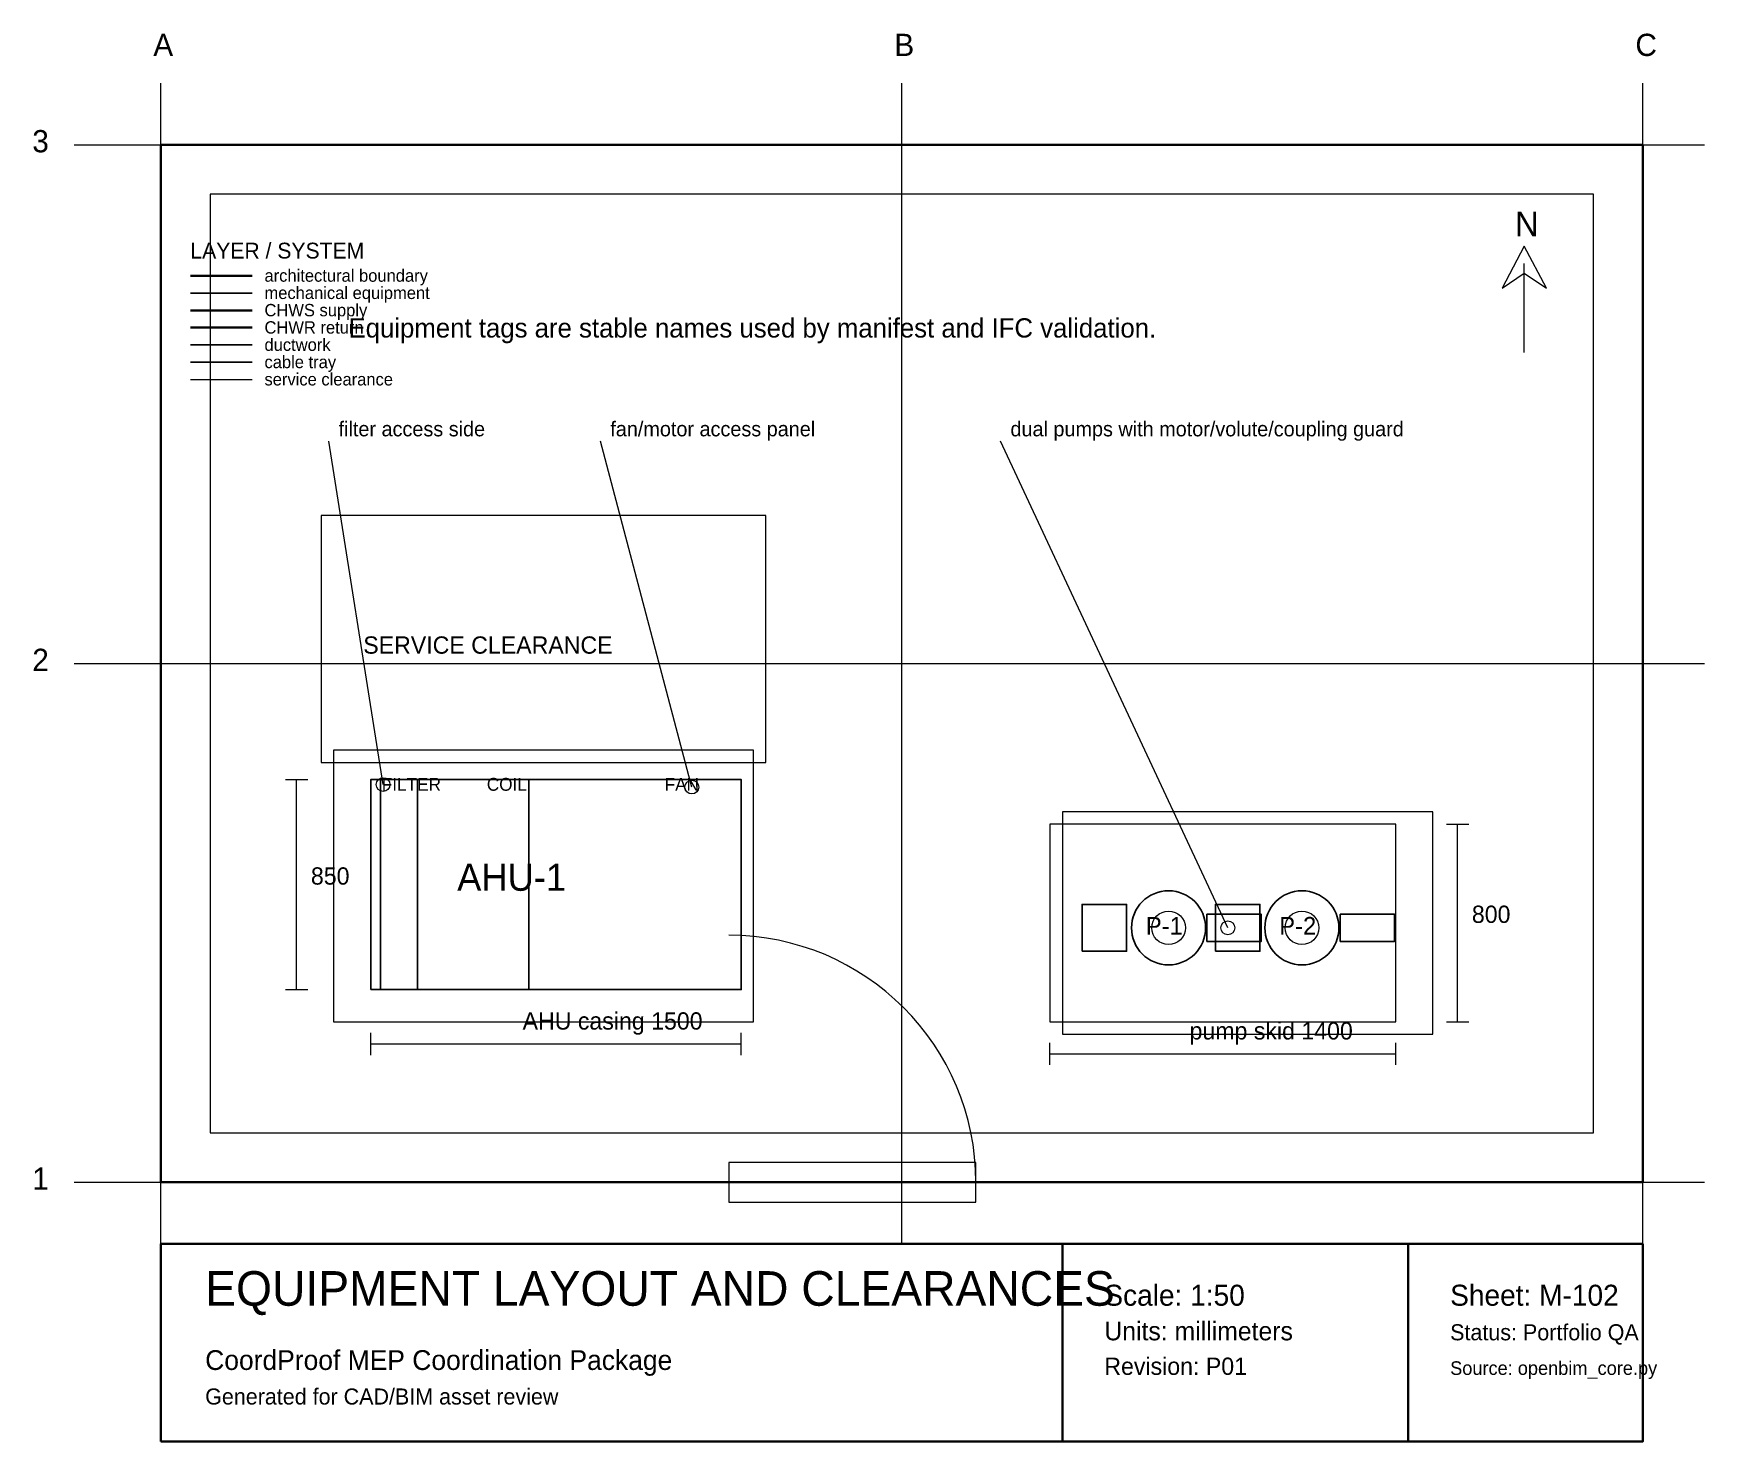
# Model space of a CAD drawing. Header units: millimetres. Extents: x -515 to 6250, y -1050 to 4651.
import ezdxf

# ---------------------------------------------------------------- set-up
doc = ezdxf.new("R2010")
doc.units = ezdxf.units.MM
for name, color, linetype, lineweight in [('A-DOOR', 3, 'Continuous', 18), ('A-SLAB', 8, 'Continuous', 13), ('A-WALL', 7, 'Continuous', 35), ('ANNOTATIONS', 7, 'Continuous', 18), ('CENTERLINES', 6, 'Continuous', 13), ('CLEARANCE', 96, 'Continuous', 13), ('DIMENSIONS', 1, 'Continuous', 18), ('E-CABLETRAY', 30, 'Continuous', 25), ('HIDDEN', 8, 'Continuous', 13), ('M-DUCT', 9, 'Continuous', 25), ('M-EQUIP', 5, 'Continuous', 25), ('M-PIPE-RETURN', 1, 'Continuous', 35), ('M-PIPE-SUPPLY', 4, 'Continuous', 35), ('TITLEBLOCK', 7, 'Continuous', 35)]:
    doc.layers.add(name, color=color, linetype=linetype, lineweight=lineweight)

msp = doc.modelspace()

# ---------------------------------------------------------------- linework, layer by layer
at = {"layer": 'A-DOOR'}
msp.add_line((2300, 0), (3300, 0), dxfattribs=at)
msp.add_lwpolyline([(2300, -80), (3300, -80), (3300, 80), (2300, 80)], close=True, dxfattribs=at)
msp.add_arc((2300, 0), 1000, 0, 90, dxfattribs=at)
at = {"layer": 'A-SLAB'}
msp.add_lwpolyline([(200, 200), (5800, 200), (5800, 4000), (200, 4000)], close=True, dxfattribs=at)
at = {"layer": 'A-WALL'}
msp.add_line((120, 3670), (370, 3670), dxfattribs=at)
msp.add_lwpolyline([(0, 0), (6000, 0), (6000, 4200), (0, 4200)], close=True, dxfattribs=at)
at = {"layer": 'ANNOTATIONS'}
for p, q in [((5520, 3360), (5520, 3720)), ((900, 1610), (680, 3000)), ((2150, 1600), (1780, 3000)), ((4320, 1030), (3400, 3000))]:
    msp.add_line(p, q, dxfattribs=at)
msp.add_lwpolyline([(5520, 3790), (5430, 3620), (5520, 3680), (5610, 3620), (5520, 3790)], dxfattribs=at)
for centre in [(900, 1610), (2150, 1600), (4320, 1030)]:
    msp.add_circle(centre, 28, dxfattribs=at)
at = {"layer": 'CENTERLINES'}
for p, q in [((0, -250), (0, 4450)), ((3000, -250), (3000, 4450)), ((6000, -250), (6000, 4450)), ((-350, 4200), (6250, 4200)), ((-350, 2100), (6250, 2100)), ((-350, 0), (6250, 0))]:
    msp.add_line(p, q, dxfattribs=at)
for centre in [(4080, 1030), (4620, 1030)]:
    msp.add_circle(centre, 68, dxfattribs=at)
at = {"layer": 'CLEARANCE'}
msp.add_line((120, 3250), (370, 3250), dxfattribs=at)
for points in [[(650, 1700), (2450, 1700), (2450, 2700), (650, 2700)], [(3650, 600), (5150, 600), (5150, 1500), (3650, 1500)]]:
    msp.add_lwpolyline(points, close=True, dxfattribs=at)
at = {"layer": 'DIMENSIONS'}
for p, q in [((505, 1630), (595, 1630)), ((550, 780), (550, 1630)), ((5205, 1450), (5295, 1450)), ((5250, 650), (5250, 1450)), ((505, 780), (595, 780)), ((5205, 650), (5295, 650)), ((850, 515), (850, 605)), ((850, 560), (2350, 560)), ((2350, 515), (2350, 605)), ((3600, 475), (3600, 565)), ((5000, 475), (5000, 565)), ((3600, 520), (5000, 520))]:
    msp.add_line(p, q, dxfattribs=at)
at = {"layer": 'E-CABLETRAY'}
msp.add_line((120, 3320), (370, 3320), dxfattribs=at)
at = {"layer": 'HIDDEN'}
for points in [[(700, 650), (2400, 650), (2400, 1750), (700, 1750)], [(3600, 650), (5000, 650), (5000, 1450), (3600, 1450)]]:
    msp.add_lwpolyline(points, close=True, dxfattribs=at)
at = {"layer": 'M-DUCT'}
msp.add_line((120, 3390), (370, 3390), dxfattribs=at)
at = {"layer": 'M-EQUIP'}
for p, q in [((120, 3600), (370, 3600)), ((890, 780), (890, 1630)), ((1040, 780), (1040, 1630)), ((1490, 780), (1490, 1630))]:
    msp.add_line(p, q, dxfattribs=at)
for points in [[(850, 780), (2350, 780), (2350, 1630), (850, 1630)], [(3730, 935), (3910, 935), (3910, 1125), (3730, 1125)], [(4235, 975), (4455, 975), (4455, 1085), (4235, 1085)], [(4270, 935), (4450, 935), (4450, 1125), (4270, 1125)], [(4775, 975), (4995, 975), (4995, 1085), (4775, 1085)]]:
    msp.add_lwpolyline(points, close=True, dxfattribs=at)
for centre in [(4080, 1030), (4620, 1030)]:
    msp.add_circle(centre, 150, dxfattribs=at)
at = {"layer": 'M-PIPE-RETURN'}
msp.add_line((120, 3460), (370, 3460), dxfattribs=at)
at = {"layer": 'M-PIPE-SUPPLY'}
msp.add_line((120, 3530), (370, 3530), dxfattribs=at)
at = {"layer": 'TITLEBLOCK'}
for points in [[(0, -1050), (6000, -1050), (6000, -250), (0, -250)], [(3650, -1050), (6000, -1050), (6000, -250), (3650, -250)], [(5050, -1050), (6000, -1050), (6000, -250), (5050, -250)]]:
    msp.add_lwpolyline(points, close=True, dxfattribs=at)

# ---------------------------------------------------------------- texts
at = {"layer": 'ANNOTATIONS'}
for s, height, p in [('N', 100, (5482, 3830)), ('LAYER / SYSTEM', 64, (120, 3740)), ('architectural boundary', 50, (420, 3646)), ('mechanical equipment', 50, (420, 3576)), ('CHWS supply', 50, (420, 3506)), ('CHWR return', 50, (420, 3436)), ('Equipment tags are stable names used by manifest and IFC validation.', 78, (760, 3420)), ('ductwork', 50, (420, 3366)), ('cable tray', 50, (420, 3296)), ('service clearance', 50, (420, 3226)), ('filter access side', 60, (720, 3020)), ('fan/motor access panel', 60, (1820, 3020)), ('dual pumps with motor/volute/coupling guard', 60, (3440, 3020))]:
    msp.add_text(s, height=height, dxfattribs=at).set_placement(p)
at = {"layer": 'CENTERLINES'}
for s, p in [('A', (-30, 4560)), ('B', (2970, 4560)), ('C', (5970, 4560)), ('3', (-520, 4170)), ('2', (-520, 2070)), ('1', (-520, -30))]:
    msp.add_text(s, height=90, dxfattribs=at).set_placement(p)
at = {"layer": 'CLEARANCE'}
msp.add_text('SERVICE CLEARANCE', height=70, dxfattribs=at).set_placement((820, 2140))
at = {"layer": 'DIMENSIONS'}
for s, p in [('850', (608, 1205)), ('800', (5308, 1050)), ('AHU casing 1500', (1465, 618)), ('pump skid 1400', (4165, 578))]:
    msp.add_text(s, height=70, dxfattribs=at).set_placement(p)
at = {"layer": 'M-EQUIP'}
for s, height, p in [('FILTER', 52, (895, 1585)), ('COIL', 52, (1320, 1585)), ('FAN', 52, (2040, 1585)), ('AHU-1', 110, (1200, 1180)), ('P-1', 72, (3988, 1002)), ('P-2', 72, (4528, 1002))]:
    msp.add_text(s, height=height, dxfattribs=at).set_placement(p)
at = {"layer": 'TITLEBLOCK'}
for s, height, p in [('EQUIPMENT LAYOUT AND CLEARANCES', 140, (180, -500)), ('Scale: 1:50', 85, (3820, -500)), ('Sheet: M-102', 85, (5220, -500)), ('Units: millimeters', 75, (3820, -640)), ('Status: Portfolio QA', 65, (5220, -640)), ('CoordProof MEP Coordination Package', 80, (180, -760)), ('Revision: P01', 70, (3820, -780)), ('Source: openbim_core.py', 55, (5220, -780)), ('Generated for CAD/BIM asset review', 65, (180, -900))]:
    msp.add_text(s, height=height, dxfattribs=at).set_placement(p)

doc.saveas('drawing.dxf')
